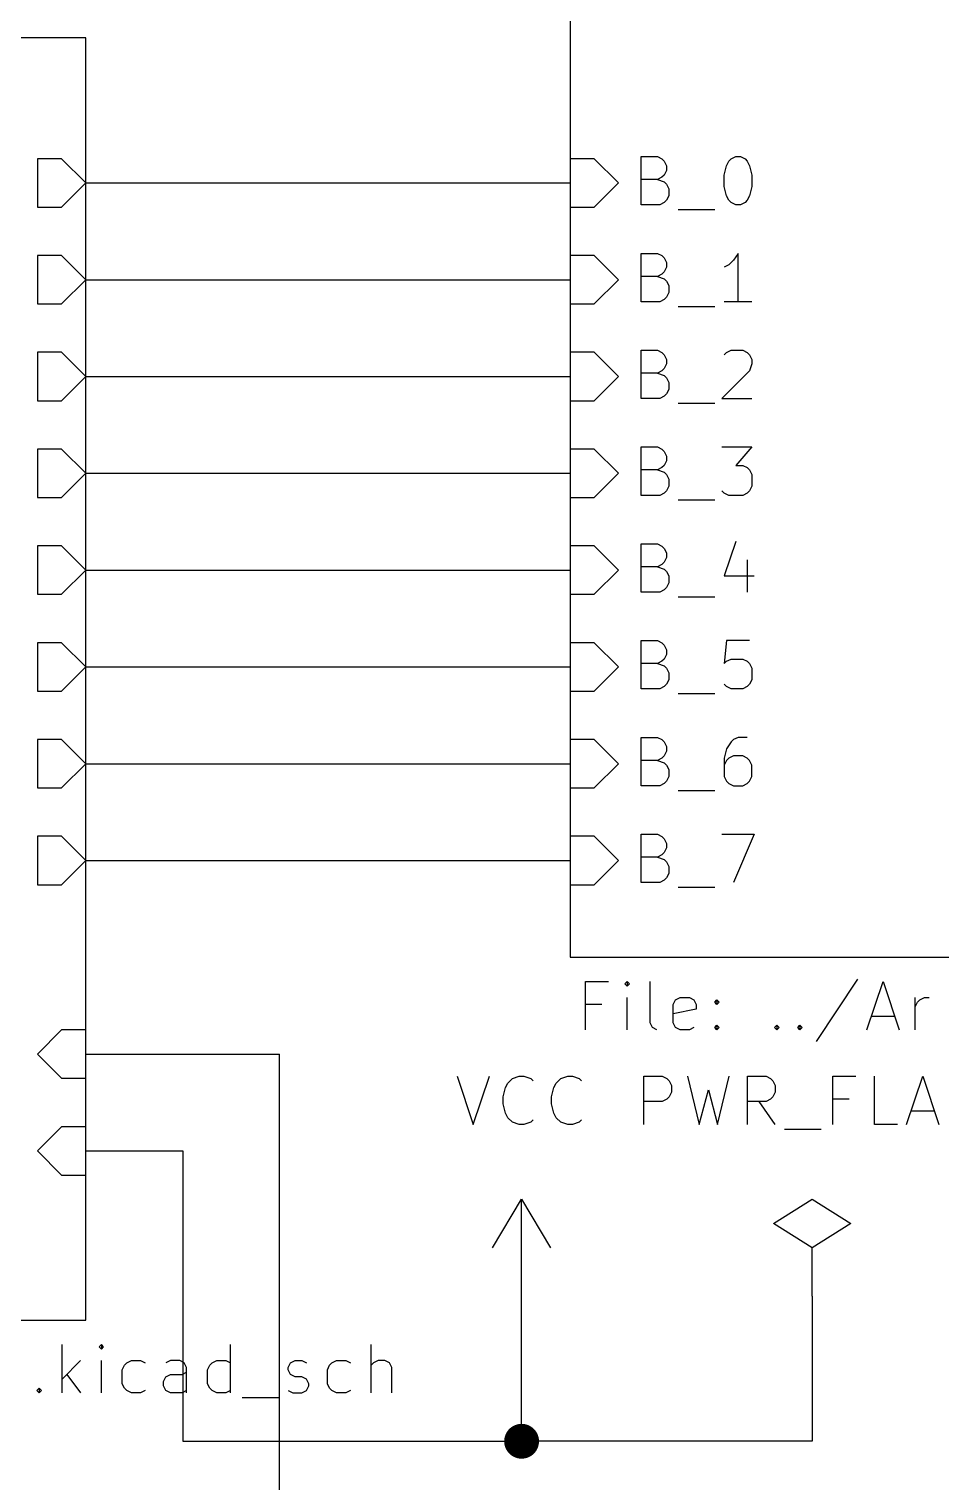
# Model space of a CAD drawing. Extents: x 0.4 to 11.3, y -16.1 to -0.4.
# Drawn here: x 7.641 to 8.583, y -5.942 to -4.441 of the extents above; entities that cross this region are included whole.
import ezdxf

# ---------------------------------------------------------------- set-up
doc = ezdxf.new("R2010")
doc.units = 0
doc.header["$MEASUREMENT"] = 0
for name, color, linetype in [('BROWN2', 54, 'CONTINUOUS'), ('CYAN2', 4, 'CONTINUOUS'), ('GREEN3', 91, 'CONTINUOUS'), ('RED2', 1, 'CONTINUOUS')]:
    doc.layers.add(name, color=color, linetype=linetype)

msp = doc.modelspace()

# ---------------------------------------------------------------- linework, layer by layer
at = {"layer": 'BROWN2', "linetype": 'CONTINUOUS'}
for p, q in [((8.216, -5.4751), (8.216, -5.4251)), ((8.216, -5.4251), (8.2398, -5.4251)), ((8.2589, -5.4251), (8.2565, -5.4274)), ((8.2565, -5.4274), (8.2589, -5.4298)), ((8.2613, -5.4274), (8.2589, -5.4251)), ((8.2589, -5.4251), (8.2589, -5.4298)), ((8.2589, -5.4298), (8.2613, -5.4274)), ((8.2827, -5.4679), (8.2827, -5.4251)), ((8.497, -5.4227), (8.4541, -5.487)), ((8.5065, -5.4751), (8.5232, -5.4251)), ((8.5232, -5.4251), (8.5398, -5.4751)), ((8.2589, -5.4751), (8.2589, -5.4417)), ((8.3065, -5.4489), (8.3089, -5.4441)), ((8.3089, -5.4441), (8.3136, -5.4417)), ((8.3136, -5.4417), (8.3232, -5.4417)), ((8.3232, -5.4417), (8.3279, -5.4441)), ((8.3279, -5.4441), (8.3303, -5.4489)), ((8.3494, -5.4465), (8.3517, -5.4441)), ((8.3517, -5.4489), (8.3494, -5.4465)), ((8.3517, -5.4441), (8.3541, -5.4465)), ((8.3517, -5.4441), (8.3517, -5.4489)), ((8.3541, -5.4465), (8.3517, -5.4489)), ((8.5565, -5.4751), (8.5565, -5.4417)), ((8.5565, -5.4513), (8.5589, -5.4465)), ((8.5589, -5.4465), (8.5613, -5.4441)), ((8.5613, -5.4441), (8.566, -5.4417)), ((8.566, -5.4417), (8.5708, -5.4417)), ((8.2327, -5.4489), (8.216, -5.4489)), ((8.3065, -5.4679), (8.3065, -5.4489)), ((8.3303, -5.4536), (8.3065, -5.4584)), ((8.3303, -5.4489), (8.3303, -5.4536)), ((8.5113, -5.4608), (8.5351, -5.4608)), ((8.2851, -5.4727), (8.2827, -5.4679)), ((8.2898, -5.4751), (8.2851, -5.4727)), ((8.3089, -5.4727), (8.3065, -5.4679)), ((8.3136, -5.4751), (8.3089, -5.4727)), ((8.3232, -5.4751), (8.3136, -5.4751)), ((8.3279, -5.4727), (8.3232, -5.4751)), ((8.3494, -5.4727), (8.3517, -5.4703)), ((8.3517, -5.4751), (8.3494, -5.4727)), ((8.3517, -5.4703), (8.3541, -5.4727)), ((8.3517, -5.4703), (8.3517, -5.4751)), ((8.3541, -5.4727), (8.3517, -5.4751)), ((8.4113, -5.4727), (8.4136, -5.4703)), ((8.4136, -5.4751), (8.4113, -5.4727)), ((8.4136, -5.4703), (8.416, -5.4727)), ((8.4136, -5.4703), (8.4136, -5.4751)), ((8.416, -5.4727), (8.4136, -5.4751)), ((8.4351, -5.4727), (8.4374, -5.4703)), ((8.4374, -5.4751), (8.4351, -5.4727)), ((8.4374, -5.4703), (8.4398, -5.4727)), ((8.4374, -5.4703), (8.4374, -5.4751)), ((8.4398, -5.4727), (8.4374, -5.4751)), ((7.6755, -5.8501), (7.6755, -5.8001)), ((7.716, -5.8001), (7.7136, -5.8024)), ((7.7136, -5.8024), (7.716, -5.8048)), ((7.7184, -5.8024), (7.716, -5.8001)), ((7.716, -5.8001), (7.716, -5.8048)), ((7.716, -5.8048), (7.7184, -5.8024)), ((7.8494, -5.8501), (7.8494, -5.8001)), ((7.9946, -5.8501), (7.9946, -5.8001)), ((7.6946, -5.8167), (7.6755, -5.8358)), ((7.716, -5.8501), (7.716, -5.8167)), ((7.7375, -5.8263), (7.7398, -5.8215)), ((7.7398, -5.8215), (7.7422, -5.8191)), ((7.7422, -5.8191), (7.747, -5.8167)), ((7.747, -5.8167), (7.7565, -5.8167)), ((7.7565, -5.8167), (7.7613, -5.8191)), ((7.7875, -5.8167), (7.7827, -5.8191)), ((7.797, -5.8167), (7.7875, -5.8167)), ((7.8017, -5.8191), (7.797, -5.8167)), ((7.8041, -5.8239), (7.8017, -5.8191)), ((7.8256, -5.8263), (7.8279, -5.8215)), ((7.8279, -5.8215), (7.8303, -5.8191)), ((7.8303, -5.8191), (7.8351, -5.8167)), ((7.8351, -5.8167), (7.8446, -5.8167)), ((7.8446, -5.8167), (7.8494, -5.8191)), ((7.9089, -5.8239), (7.9113, -5.8191)), ((7.9113, -5.8191), (7.916, -5.8167)), ((7.916, -5.8167), (7.9232, -5.8167)), ((7.9232, -5.8167), (7.9279, -5.8191)), ((7.9494, -5.8263), (7.9517, -5.8215)), ((7.9517, -5.8215), (7.9541, -5.8191)), ((7.9541, -5.8191), (7.9589, -5.8167)), ((7.9589, -5.8167), (7.9684, -5.8167)), ((7.9684, -5.8167), (7.9732, -5.8191)), ((7.997, -5.8191), (7.9946, -5.8215)), ((8.0017, -5.8167), (7.997, -5.8191)), ((8.0089, -5.8167), (8.0017, -5.8167)), ((8.0136, -5.8191), (8.0089, -5.8167)), ((8.016, -5.8239), (8.0136, -5.8191)), ((7.6803, -5.831), (7.6946, -5.8501)), ((7.7375, -5.8405), (7.7375, -5.8263)), ((7.7803, -5.8382), (7.7827, -5.8334)), ((7.7803, -5.8429), (7.7803, -5.8382)), ((7.7827, -5.8334), (7.7875, -5.831)), ((7.7875, -5.831), (7.7994, -5.831)), ((7.7994, -5.831), (7.8041, -5.8286)), ((7.8041, -5.8501), (7.8041, -5.8239)), ((7.8256, -5.8405), (7.8256, -5.8263)), ((7.9089, -5.8263), (7.9089, -5.8239)), ((7.9113, -5.831), (7.9089, -5.8263)), ((7.916, -5.8334), (7.9113, -5.831)), ((7.9232, -5.8334), (7.916, -5.8334)), ((7.9279, -5.8358), (7.9232, -5.8334)), ((7.9303, -5.8405), (7.9279, -5.8358)), ((7.9494, -5.8405), (7.9494, -5.8263)), ((8.016, -5.8501), (8.016, -5.8239)), ((7.6494, -5.8477), (7.6517, -5.8453)), ((7.6517, -5.8501), (7.6494, -5.8477)), ((7.6517, -5.8453), (7.6541, -5.8477)), ((7.6517, -5.8453), (7.6517, -5.8501)), ((7.6541, -5.8477), (7.6517, -5.8501)), ((7.7398, -5.8453), (7.7375, -5.8405)), ((7.7422, -5.8477), (7.7398, -5.8453)), ((7.747, -5.8501), (7.7422, -5.8477)), ((7.7565, -5.8501), (7.747, -5.8501)), ((7.7613, -5.8477), (7.7565, -5.8501)), ((7.7827, -5.8477), (7.7803, -5.8429)), ((7.7875, -5.8501), (7.7827, -5.8477)), ((7.7994, -5.8501), (7.7875, -5.8501)), ((7.8041, -5.8477), (7.7994, -5.8501)), ((7.8279, -5.8453), (7.8256, -5.8405)), ((7.8303, -5.8477), (7.8279, -5.8453)), ((7.8351, -5.8501), (7.8303, -5.8477)), ((7.8446, -5.8501), (7.8351, -5.8501)), ((7.8494, -5.8477), (7.8446, -5.8501)), ((7.9089, -5.8477), (7.9136, -5.8501)), ((7.9136, -5.8501), (7.9232, -5.8501)), ((7.9232, -5.8501), (7.9279, -5.8477)), ((7.9279, -5.8477), (7.9303, -5.8429)), ((7.9303, -5.8429), (7.9303, -5.8405)), ((7.9517, -5.8453), (7.9494, -5.8405)), ((7.9541, -5.8477), (7.9517, -5.8453)), ((7.9589, -5.8501), (7.9541, -5.8477)), ((7.9684, -5.8501), (7.9589, -5.8501)), ((7.9732, -5.8477), (7.9684, -5.8501)), ((7.8613, -5.8548), (7.8994, -5.8548))]:
    msp.add_line(p, q, dxfattribs=at)
at = {"layer": 'CYAN2', "linetype": 'CONTINUOUS'}
for p, q in [((7.675, -4.575), (7.65, -4.575)), ((7.65, -4.575), (7.65, -4.625)), ((7.7, -4.6), (7.675, -4.575)), ((8.225, -4.575), (8.2, -4.575)), ((8.2, -4.575), (8.2, -4.625)), ((8.25, -4.6), (8.225, -4.575)), ((8.2735, -4.6228), (8.2735, -4.5728)), ((8.2735, -4.5728), (8.2902, -4.5728)), ((8.2902, -4.5728), (8.2949, -4.5752)), ((8.2949, -4.5752), (8.2973, -4.5776)), ((8.2973, -4.5776), (8.2997, -4.5823)), ((8.3616, -4.5823), (8.364, -4.5776)), ((8.364, -4.5776), (8.3664, -4.5752)), ((8.3664, -4.5752), (8.3711, -4.5728)), ((8.3711, -4.5728), (8.3759, -4.5728)), ((8.3759, -4.5728), (8.3807, -4.5752)), ((8.3807, -4.5752), (8.383, -4.5776)), ((8.383, -4.5776), (8.3854, -4.5823)), ((8.2973, -4.5919), (8.2949, -4.5942)), ((8.2997, -4.5871), (8.2973, -4.5919)), ((8.2997, -4.5823), (8.2997, -4.5871)), ((8.3592, -4.5919), (8.3616, -4.5823)), ((8.3592, -4.6038), (8.3592, -4.5919)), ((8.3854, -4.5823), (8.3878, -4.5919)), ((8.3878, -4.5919), (8.3878, -4.6038)), ((7.675, -4.625), (7.7, -4.6)), ((8.225, -4.625), (8.25, -4.6)), ((8.2902, -4.5966), (8.2735, -4.5966)), ((8.2949, -4.5942), (8.2902, -4.5966)), ((8.2902, -4.5966), (8.2973, -4.599)), ((8.2973, -4.599), (8.2997, -4.6014)), ((8.2997, -4.6014), (8.3021, -4.6061)), ((8.3021, -4.6061), (8.3021, -4.6133)), ((8.3616, -4.6133), (8.3592, -4.6038)), ((8.3878, -4.6038), (8.3854, -4.6133)), ((8.2926, -4.6228), (8.2735, -4.6228)), ((8.2973, -4.6204), (8.2926, -4.6228)), ((8.2997, -4.618), (8.2973, -4.6204)), ((8.3021, -4.6133), (8.2997, -4.618)), ((8.364, -4.618), (8.3616, -4.6133)), ((8.3664, -4.6204), (8.364, -4.618)), ((8.3711, -4.6228), (8.3664, -4.6204)), ((8.3759, -4.6228), (8.3711, -4.6228)), ((8.3807, -4.6204), (8.3759, -4.6228)), ((8.383, -4.618), (8.3807, -4.6204)), ((8.3854, -4.6133), (8.383, -4.618)), ((7.65, -4.625), (7.675, -4.625)), ((8.2, -4.625), (8.225, -4.625)), ((8.3116, -4.6276), (8.3497, -4.6276)), ((7.675, -4.675), (7.65, -4.675)), ((7.65, -4.675), (7.65, -4.725)), ((7.7, -4.7), (7.675, -4.675)), ((8.225, -4.675), (8.2, -4.675)), ((8.2, -4.675), (8.2, -4.725)), ((8.25, -4.7), (8.225, -4.675)), ((8.2735, -4.7228), (8.2735, -4.6728)), ((8.2735, -4.6728), (8.2902, -4.6728)), ((8.2902, -4.6728), (8.2949, -4.6752)), ((8.2949, -4.6752), (8.2973, -4.6776)), ((8.2973, -4.6776), (8.2997, -4.6823)), ((8.2997, -4.6823), (8.2997, -4.6871)), ((8.3688, -4.6799), (8.364, -4.6847)), ((8.3735, -4.6728), (8.3688, -4.6799)), ((8.3735, -4.7228), (8.3735, -4.6728)), ((8.2902, -4.6966), (8.2735, -4.6966)), ((8.2949, -4.6942), (8.2902, -4.6966)), ((8.2902, -4.6966), (8.2973, -4.699)), ((8.2973, -4.6919), (8.2949, -4.6942)), ((8.2997, -4.6871), (8.2973, -4.6919)), ((8.364, -4.6847), (8.3592, -4.6871)), ((7.675, -4.725), (7.7, -4.7)), ((8.225, -4.725), (8.25, -4.7)), ((8.2973, -4.699), (8.2997, -4.7014)), ((8.2997, -4.7014), (8.3021, -4.7061)), ((8.3021, -4.7061), (8.3021, -4.7133)), ((7.65, -4.725), (7.675, -4.725)), ((8.2, -4.725), (8.225, -4.725)), ((8.2926, -4.7228), (8.2735, -4.7228)), ((8.2973, -4.7204), (8.2926, -4.7228)), ((8.2997, -4.718), (8.2973, -4.7204)), ((8.3021, -4.7133), (8.2997, -4.718)), ((8.3116, -4.7276), (8.3497, -4.7276)), ((8.3878, -4.7228), (8.3592, -4.7228)), ((8.2735, -4.8228), (8.2735, -4.7728)), ((8.2735, -4.7728), (8.2902, -4.7728)), ((8.2902, -4.7728), (8.2949, -4.7752)), ((8.3616, -4.7752), (8.3664, -4.7728)), ((8.3664, -4.7728), (8.3783, -4.7728)), ((8.3783, -4.7728), (8.383, -4.7752)), ((7.675, -4.775), (7.65, -4.775)), ((7.65, -4.775), (7.65, -4.825)), ((7.7, -4.8), (7.675, -4.775)), ((8.225, -4.775), (8.2, -4.775)), ((8.2, -4.775), (8.2, -4.825)), ((8.25, -4.8), (8.225, -4.775)), ((8.2949, -4.7752), (8.2973, -4.7776)), ((8.2973, -4.7776), (8.2997, -4.7823)), ((8.2997, -4.7871), (8.2973, -4.7919)), ((8.2997, -4.7823), (8.2997, -4.7871)), ((8.3592, -4.7776), (8.3616, -4.7752)), ((8.383, -4.7752), (8.3854, -4.7776)), ((8.3854, -4.7776), (8.3878, -4.7823)), ((8.3878, -4.7871), (8.3854, -4.7942)), ((8.3878, -4.7823), (8.3878, -4.7871)), ((7.675, -4.825), (7.7, -4.8)), ((8.225, -4.825), (8.25, -4.8)), ((8.2902, -4.7966), (8.2735, -4.7966)), ((8.2949, -4.7942), (8.2902, -4.7966)), ((8.2902, -4.7966), (8.2973, -4.799)), ((8.2973, -4.7919), (8.2949, -4.7942)), ((8.2973, -4.799), (8.2997, -4.8014)), ((8.2997, -4.8014), (8.3021, -4.8061)), ((8.3854, -4.7942), (8.3568, -4.8228)), ((8.3021, -4.8133), (8.2997, -4.818)), ((8.3021, -4.8061), (8.3021, -4.8133)), ((7.65, -4.825), (7.675, -4.825)), ((8.2, -4.825), (8.225, -4.825)), ((8.2926, -4.8228), (8.2735, -4.8228)), ((8.2973, -4.8204), (8.2926, -4.8228)), ((8.2997, -4.818), (8.2973, -4.8204)), ((8.3116, -4.8276), (8.3497, -4.8276)), ((8.3568, -4.8228), (8.3878, -4.8228)), ((7.675, -4.875), (7.65, -4.875)), ((7.65, -4.875), (7.65, -4.925)), ((7.7, -4.9), (7.675, -4.875)), ((8.225, -4.875), (8.2, -4.875)), ((8.2, -4.875), (8.2, -4.925)), ((8.25, -4.9), (8.225, -4.875)), ((8.2735, -4.9228), (8.2735, -4.8728)), ((8.2735, -4.8728), (8.2902, -4.8728)), ((8.2902, -4.8728), (8.2949, -4.8752)), ((8.2949, -4.8752), (8.2973, -4.8776)), ((8.2973, -4.8776), (8.2997, -4.8823)), ((8.3568, -4.8728), (8.3878, -4.8728)), ((8.3878, -4.8728), (8.3711, -4.8919)), ((8.2973, -4.8919), (8.2949, -4.8942)), ((8.2997, -4.8871), (8.2973, -4.8919)), ((8.2997, -4.8823), (8.2997, -4.8871)), ((8.3711, -4.8919), (8.3783, -4.8919)), ((8.3783, -4.8919), (8.383, -4.8942)), ((7.675, -4.925), (7.7, -4.9)), ((8.225, -4.925), (8.25, -4.9)), ((8.2902, -4.8966), (8.2735, -4.8966)), ((8.2949, -4.8942), (8.2902, -4.8966)), ((8.2902, -4.8966), (8.2973, -4.899)), ((8.2973, -4.899), (8.2997, -4.9014)), ((8.2997, -4.9014), (8.3021, -4.9061)), ((8.3021, -4.9061), (8.3021, -4.9133)), ((8.383, -4.8942), (8.3854, -4.8966)), ((8.3854, -4.8966), (8.3878, -4.9014)), ((8.3878, -4.9014), (8.3878, -4.9133)), ((8.2926, -4.9228), (8.2735, -4.9228)), ((8.2973, -4.9204), (8.2926, -4.9228)), ((8.2997, -4.918), (8.2973, -4.9204)), ((8.3021, -4.9133), (8.2997, -4.918)), ((8.3592, -4.9204), (8.3568, -4.918)), ((8.364, -4.9228), (8.3592, -4.9204)), ((8.3783, -4.9228), (8.364, -4.9228)), ((8.383, -4.9204), (8.3783, -4.9228)), ((8.3854, -4.918), (8.383, -4.9204)), ((8.3878, -4.9133), (8.3854, -4.918)), ((7.65, -4.925), (7.675, -4.925)), ((8.2, -4.925), (8.225, -4.925)), ((8.3116, -4.9276), (8.3497, -4.9276)), ((7.675, -4.975), (7.65, -4.975)), ((7.65, -4.975), (7.65, -5.025)), ((7.7, -5), (7.675, -4.975)), ((8.225, -4.975), (8.2, -4.975)), ((8.2, -4.975), (8.2, -5.025)), ((8.25, -5), (8.225, -4.975)), ((8.2735, -5.0228), (8.2735, -4.9728)), ((8.2735, -4.9728), (8.2902, -4.9728)), ((8.2902, -4.9728), (8.2949, -4.9752)), ((8.2949, -4.9752), (8.2973, -4.9776)), ((8.2973, -4.9776), (8.2997, -4.9823)), ((8.2997, -4.9823), (8.2997, -4.9871)), ((8.3711, -4.9704), (8.3592, -5.0061)), ((8.2902, -4.9966), (8.2735, -4.9966)), ((8.2949, -4.9942), (8.2902, -4.9966)), ((8.2902, -4.9966), (8.2973, -4.999)), ((8.2973, -4.9919), (8.2949, -4.9942)), ((8.2997, -4.9871), (8.2973, -4.9919)), ((8.383, -4.9895), (8.383, -5.0228)), ((7.675, -5.025), (7.7, -5)), ((8.225, -5.025), (8.25, -5)), ((8.2973, -4.999), (8.2997, -5.0014)), ((8.2997, -5.0014), (8.3021, -5.0061)), ((8.3021, -5.0061), (8.3021, -5.0133)), ((8.3592, -5.0061), (8.3902, -5.0061)), ((7.65, -5.025), (7.675, -5.025)), ((8.2, -5.025), (8.225, -5.025)), ((8.2926, -5.0228), (8.2735, -5.0228)), ((8.2973, -5.0204), (8.2926, -5.0228)), ((8.2997, -5.018), (8.2973, -5.0204)), ((8.3021, -5.0133), (8.2997, -5.018)), ((8.3116, -5.0276), (8.3497, -5.0276)), ((8.2735, -5.1228), (8.2735, -5.0728)), ((8.2735, -5.0728), (8.2902, -5.0728)), ((8.2902, -5.0728), (8.2949, -5.0752)), ((8.3616, -5.0728), (8.3592, -5.0966)), ((8.3854, -5.0728), (8.3616, -5.0728)), ((7.675, -5.075), (7.65, -5.075)), ((7.65, -5.075), (7.65, -5.125)), ((7.7, -5.1), (7.675, -5.075)), ((8.225, -5.075), (8.2, -5.075)), ((8.2, -5.075), (8.2, -5.125)), ((8.25, -5.1), (8.225, -5.075)), ((8.2949, -5.0752), (8.2973, -5.0776)), ((8.2973, -5.0776), (8.2997, -5.0823)), ((8.2997, -5.0871), (8.2973, -5.0919)), ((8.2997, -5.0823), (8.2997, -5.0871)), ((7.675, -5.125), (7.7, -5.1)), ((8.225, -5.125), (8.25, -5.1)), ((8.2902, -5.0966), (8.2735, -5.0966)), ((8.2949, -5.0942), (8.2902, -5.0966)), ((8.2902, -5.0966), (8.2973, -5.099)), ((8.2973, -5.0919), (8.2949, -5.0942)), ((8.2973, -5.099), (8.2997, -5.1014)), ((8.2997, -5.1014), (8.3021, -5.1061)), ((8.3592, -5.0966), (8.3616, -5.0942)), ((8.3616, -5.0942), (8.3664, -5.0919)), ((8.3664, -5.0919), (8.3783, -5.0919)), ((8.3783, -5.0919), (8.383, -5.0942)), ((8.383, -5.0942), (8.3854, -5.0966)), ((8.3854, -5.0966), (8.3878, -5.1014)), ((8.3878, -5.1014), (8.3878, -5.1133)), ((8.2997, -5.118), (8.2973, -5.1204)), ((8.3021, -5.1133), (8.2997, -5.118)), ((8.3021, -5.1061), (8.3021, -5.1133)), ((8.3616, -5.1204), (8.3592, -5.118)), ((8.3854, -5.118), (8.383, -5.1204)), ((8.3878, -5.1133), (8.3854, -5.118)), ((7.65, -5.125), (7.675, -5.125)), ((8.2, -5.125), (8.225, -5.125)), ((8.2926, -5.1228), (8.2735, -5.1228)), ((8.2973, -5.1204), (8.2926, -5.1228)), ((8.3116, -5.1276), (8.3497, -5.1276)), ((8.3664, -5.1228), (8.3616, -5.1204)), ((8.3783, -5.1228), (8.3664, -5.1228)), ((8.383, -5.1204), (8.3783, -5.1228)), ((7.675, -5.175), (7.65, -5.175)), ((7.65, -5.175), (7.65, -5.225)), ((7.7, -5.2), (7.675, -5.175)), ((8.225, -5.175), (8.2, -5.175)), ((8.2, -5.175), (8.2, -5.225)), ((8.25, -5.2), (8.225, -5.175)), ((8.2735, -5.2228), (8.2735, -5.1728)), ((8.2735, -5.1728), (8.2902, -5.1728)), ((8.2902, -5.1728), (8.2949, -5.1752)), ((8.2949, -5.1752), (8.2973, -5.1776)), ((8.2973, -5.1776), (8.2997, -5.1823)), ((8.3664, -5.1776), (8.3616, -5.1847)), ((8.3688, -5.1752), (8.3664, -5.1776)), ((8.3735, -5.1728), (8.3688, -5.1752)), ((8.383, -5.1728), (8.3735, -5.1728)), ((8.2973, -5.1919), (8.2949, -5.1942)), ((8.2997, -5.1871), (8.2973, -5.1919)), ((8.2997, -5.1823), (8.2997, -5.1871)), ((8.3616, -5.1847), (8.3592, -5.1942)), ((8.3688, -5.1919), (8.364, -5.1942)), ((8.3783, -5.1919), (8.3688, -5.1919)), ((8.383, -5.1942), (8.3783, -5.1919)), ((7.675, -5.225), (7.7, -5.2)), ((8.225, -5.225), (8.25, -5.2)), ((8.2902, -5.1966), (8.2735, -5.1966)), ((8.2949, -5.1942), (8.2902, -5.1966)), ((8.2902, -5.1966), (8.2973, -5.199)), ((8.2973, -5.199), (8.2997, -5.2014)), ((8.2997, -5.2014), (8.3021, -5.2061)), ((8.3021, -5.2061), (8.3021, -5.2133)), ((8.3592, -5.1942), (8.3592, -5.2133)), ((8.3616, -5.1966), (8.3592, -5.2014)), ((8.364, -5.1942), (8.3616, -5.1966)), ((8.3854, -5.1966), (8.383, -5.1942)), ((8.3878, -5.2014), (8.3854, -5.1966)), ((8.3878, -5.2133), (8.3878, -5.2014)), ((8.2926, -5.2228), (8.2735, -5.2228)), ((8.2973, -5.2204), (8.2926, -5.2228)), ((8.2997, -5.218), (8.2973, -5.2204)), ((8.3021, -5.2133), (8.2997, -5.218)), ((8.3592, -5.2133), (8.3616, -5.218)), ((8.3616, -5.218), (8.364, -5.2204)), ((8.364, -5.2204), (8.3688, -5.2228)), ((8.3688, -5.2228), (8.3783, -5.2228)), ((8.3783, -5.2228), (8.383, -5.2204)), ((8.383, -5.2204), (8.3854, -5.218)), ((8.3854, -5.218), (8.3878, -5.2133)), ((7.65, -5.225), (7.675, -5.225)), ((8.2, -5.225), (8.225, -5.225)), ((8.3116, -5.2276), (8.3497, -5.2276)), ((7.675, -5.275), (7.65, -5.275)), ((7.65, -5.275), (7.65, -5.325)), ((7.7, -5.3), (7.675, -5.275)), ((8.225, -5.275), (8.2, -5.275)), ((8.2, -5.275), (8.2, -5.325)), ((8.25, -5.3), (8.225, -5.275)), ((8.2735, -5.3228), (8.2735, -5.2728)), ((8.2735, -5.2728), (8.2902, -5.2728)), ((8.2902, -5.2728), (8.2949, -5.2752)), ((8.2949, -5.2752), (8.2973, -5.2776)), ((8.2973, -5.2776), (8.2997, -5.2823)), ((8.2997, -5.2823), (8.2997, -5.2871)), ((8.3568, -5.2728), (8.3902, -5.2728)), ((8.3902, -5.2728), (8.3688, -5.3228)), ((8.2902, -5.2966), (8.2735, -5.2966)), ((8.2949, -5.2942), (8.2902, -5.2966)), ((8.2902, -5.2966), (8.2973, -5.299)), ((8.2973, -5.2919), (8.2949, -5.2942)), ((8.2997, -5.2871), (8.2973, -5.2919)), ((7.675, -5.325), (7.7, -5.3)), ((8.225, -5.325), (8.25, -5.3)), ((8.2973, -5.299), (8.2997, -5.3014)), ((8.2997, -5.3014), (8.3021, -5.3061)), ((8.3021, -5.3061), (8.3021, -5.3133)), ((7.65, -5.325), (7.675, -5.325)), ((8.2, -5.325), (8.225, -5.325)), ((8.2926, -5.3228), (8.2735, -5.3228)), ((8.2973, -5.3204), (8.2926, -5.3228)), ((8.2997, -5.318), (8.2973, -5.3204)), ((8.3021, -5.3133), (8.2997, -5.318)), ((8.3116, -5.3276), (8.3497, -5.3276)), ((7.675, -5.475), (7.65, -5.5)), ((7.7, -5.475), (7.675, -5.475)), ((7.7, -5.525), (7.7, -5.475)), ((7.65, -5.5), (7.675, -5.525)), ((8.0833, -5.5228), (8.1, -5.5728)), ((8.1, -5.5728), (8.1167, -5.5228)), ((8.1405, -5.5252), (8.1476, -5.5228)), ((8.1476, -5.5228), (8.1524, -5.5228)), ((8.1524, -5.5228), (8.1595, -5.5252)), ((8.1905, -5.5252), (8.1976, -5.5228)), ((8.1976, -5.5228), (8.2024, -5.5228)), ((8.2024, -5.5228), (8.2095, -5.5252)), ((8.2762, -5.5728), (8.2762, -5.5228)), ((8.2762, -5.5228), (8.2952, -5.5228)), ((8.2952, -5.5228), (8.3, -5.5252)), ((8.3214, -5.5228), (8.3333, -5.5728)), ((8.3524, -5.5728), (8.3643, -5.5228)), ((8.3833, -5.5728), (8.3833, -5.5228)), ((8.3833, -5.5228), (8.4024, -5.5228)), ((8.4024, -5.5228), (8.4071, -5.5252)), ((8.4714, -5.5728), (8.4714, -5.5228)), ((8.4714, -5.5228), (8.4952, -5.5228)), ((8.5143, -5.5728), (8.5143, -5.5228)), ((8.5476, -5.5728), (8.5643, -5.5228)), ((8.5643, -5.5228), (8.581, -5.5728)), ((7.675, -5.525), (7.7, -5.525)), ((8.131, -5.5442), (8.1333, -5.5347)), ((8.1333, -5.5347), (8.1357, -5.5299)), ((8.1357, -5.5299), (8.1405, -5.5252)), ((8.1595, -5.5252), (8.1619, -5.5276)), ((8.181, -5.5442), (8.1833, -5.5347)), ((8.1833, -5.5347), (8.1857, -5.5299)), ((8.1857, -5.5299), (8.1905, -5.5252)), ((8.2095, -5.5252), (8.2119, -5.5276)), ((8.3, -5.5252), (8.3024, -5.5276)), ((8.3024, -5.5276), (8.3048, -5.5323)), ((8.3048, -5.5323), (8.3048, -5.5395)), ((8.3333, -5.5728), (8.3429, -5.5371)), ((8.3429, -5.5371), (8.3524, -5.5728)), ((8.4071, -5.5252), (8.4095, -5.5276)), ((8.4095, -5.5276), (8.4119, -5.5323)), ((8.4119, -5.5323), (8.4119, -5.5395)), ((8.131, -5.5514), (8.131, -5.5442)), ((8.1333, -5.5609), (8.131, -5.5514)), ((8.181, -5.5514), (8.181, -5.5442)), ((8.1833, -5.5609), (8.181, -5.5514)), ((8.2952, -5.549), (8.2762, -5.549)), ((8.3, -5.5466), (8.2952, -5.549)), ((8.3024, -5.5442), (8.3, -5.5466)), ((8.3048, -5.5395), (8.3024, -5.5442)), ((8.4024, -5.549), (8.3833, -5.549)), ((8.4119, -5.5728), (8.3952, -5.549)), ((8.4071, -5.5466), (8.4024, -5.549)), ((8.4095, -5.5442), (8.4071, -5.5466)), ((8.4119, -5.5395), (8.4095, -5.5442)), ((8.4881, -5.5466), (8.4714, -5.5466)), ((8.1357, -5.5657), (8.1333, -5.5609)), ((8.1405, -5.5704), (8.1357, -5.5657)), ((8.1619, -5.568), (8.1595, -5.5704)), ((8.1857, -5.5657), (8.1833, -5.5609)), ((8.1905, -5.5704), (8.1857, -5.5657)), ((8.2119, -5.568), (8.2095, -5.5704)), ((8.5524, -5.5585), (8.5762, -5.5585)), ((7.675, -5.575), (7.65, -5.6)), ((7.7, -5.575), (7.675, -5.575)), ((7.7, -5.625), (7.7, -5.575)), ((8.1476, -5.5728), (8.1405, -5.5704)), ((8.1524, -5.5728), (8.1476, -5.5728)), ((8.1595, -5.5704), (8.1524, -5.5728)), ((8.1976, -5.5728), (8.1905, -5.5704)), ((8.2024, -5.5728), (8.1976, -5.5728)), ((8.2095, -5.5704), (8.2024, -5.5728)), ((8.4214, -5.5776), (8.4595, -5.5776)), ((8.5381, -5.5728), (8.5143, -5.5728)), ((7.65, -5.6), (7.675, -5.625)), ((7.675, -5.625), (7.7, -5.625))]:
    msp.add_line(p, q, dxfattribs=at)
at = {"layer": 'GREEN3', "linetype": 'CONTINUOUS'}
for p, q in [((7.7, -4.6), (8.2, -4.6)), ((7.7, -4.7), (8.2, -4.7)), ((7.7, -4.8), (8.2, -4.8)), ((7.7, -4.9), (8.2, -4.9)), ((7.7, -5), (8.2, -5)), ((7.7, -5.1), (8.2, -5.1)), ((7.7, -5.2), (8.2, -5.2)), ((7.7, -5.3), (8.2, -5.3)), ((7.7, -5.5), (7.9, -5.5)), ((7.9, -8.85), (7.9, -5.5)), ((7.7, -5.6), (7.8, -5.6)), ((7.8, -5.6), (7.8, -5.9)), ((8.15, -5.9), (8.15, -5.75)), ((8.45, -5.75), (8.45, -5.9)), ((7.8, -5.9), (8.15, -5.9)), ((8.45, -5.9), (8.15, -5.9))]:
    msp.add_line(p, q, dxfattribs=at)
at = {"layer": 'GREEN3', "const_width": 0.018}
msp.add_lwpolyline([(8.141, -5.9, 1), (8.159, -5.9, 1)], format="xyb", close=True, dxfattribs=at)
at = {"layer": 'RED2', "linetype": 'CONTINUOUS'}
for p, q in [((8.2, -2.3), (8.2, -5.4)), ((8.2, -2.3), (8.2, -5.4)), ((7.7, -4.45), (6.5, -4.45)), ((7.7, -4.45), (6.5, -4.45)), ((7.7, -5.775), (7.7, -4.45)), ((7.7, -5.775), (7.7, -4.45)), ((8.2, -5.4), (9.1, -5.4)), ((8.2, -5.4), (9.1, -5.4)), ((8.12, -5.7), (8.15, -5.65)), ((8.15, -5.65), (8.18, -5.7)), ((8.15, -5.75), (8.15, -5.65)), ((8.41, -5.675), (8.45, -5.65)), ((8.45, -5.65), (8.49, -5.675)), ((8.45, -5.7), (8.41, -5.675)), ((8.49, -5.675), (8.45, -5.7)), ((8.45, -5.75), (8.45, -5.7)), ((6.5, -5.775), (7.7, -5.775)), ((6.5, -5.775), (7.7, -5.775))]:
    msp.add_line(p, q, dxfattribs=at)

doc.saveas('drawing.dxf')
